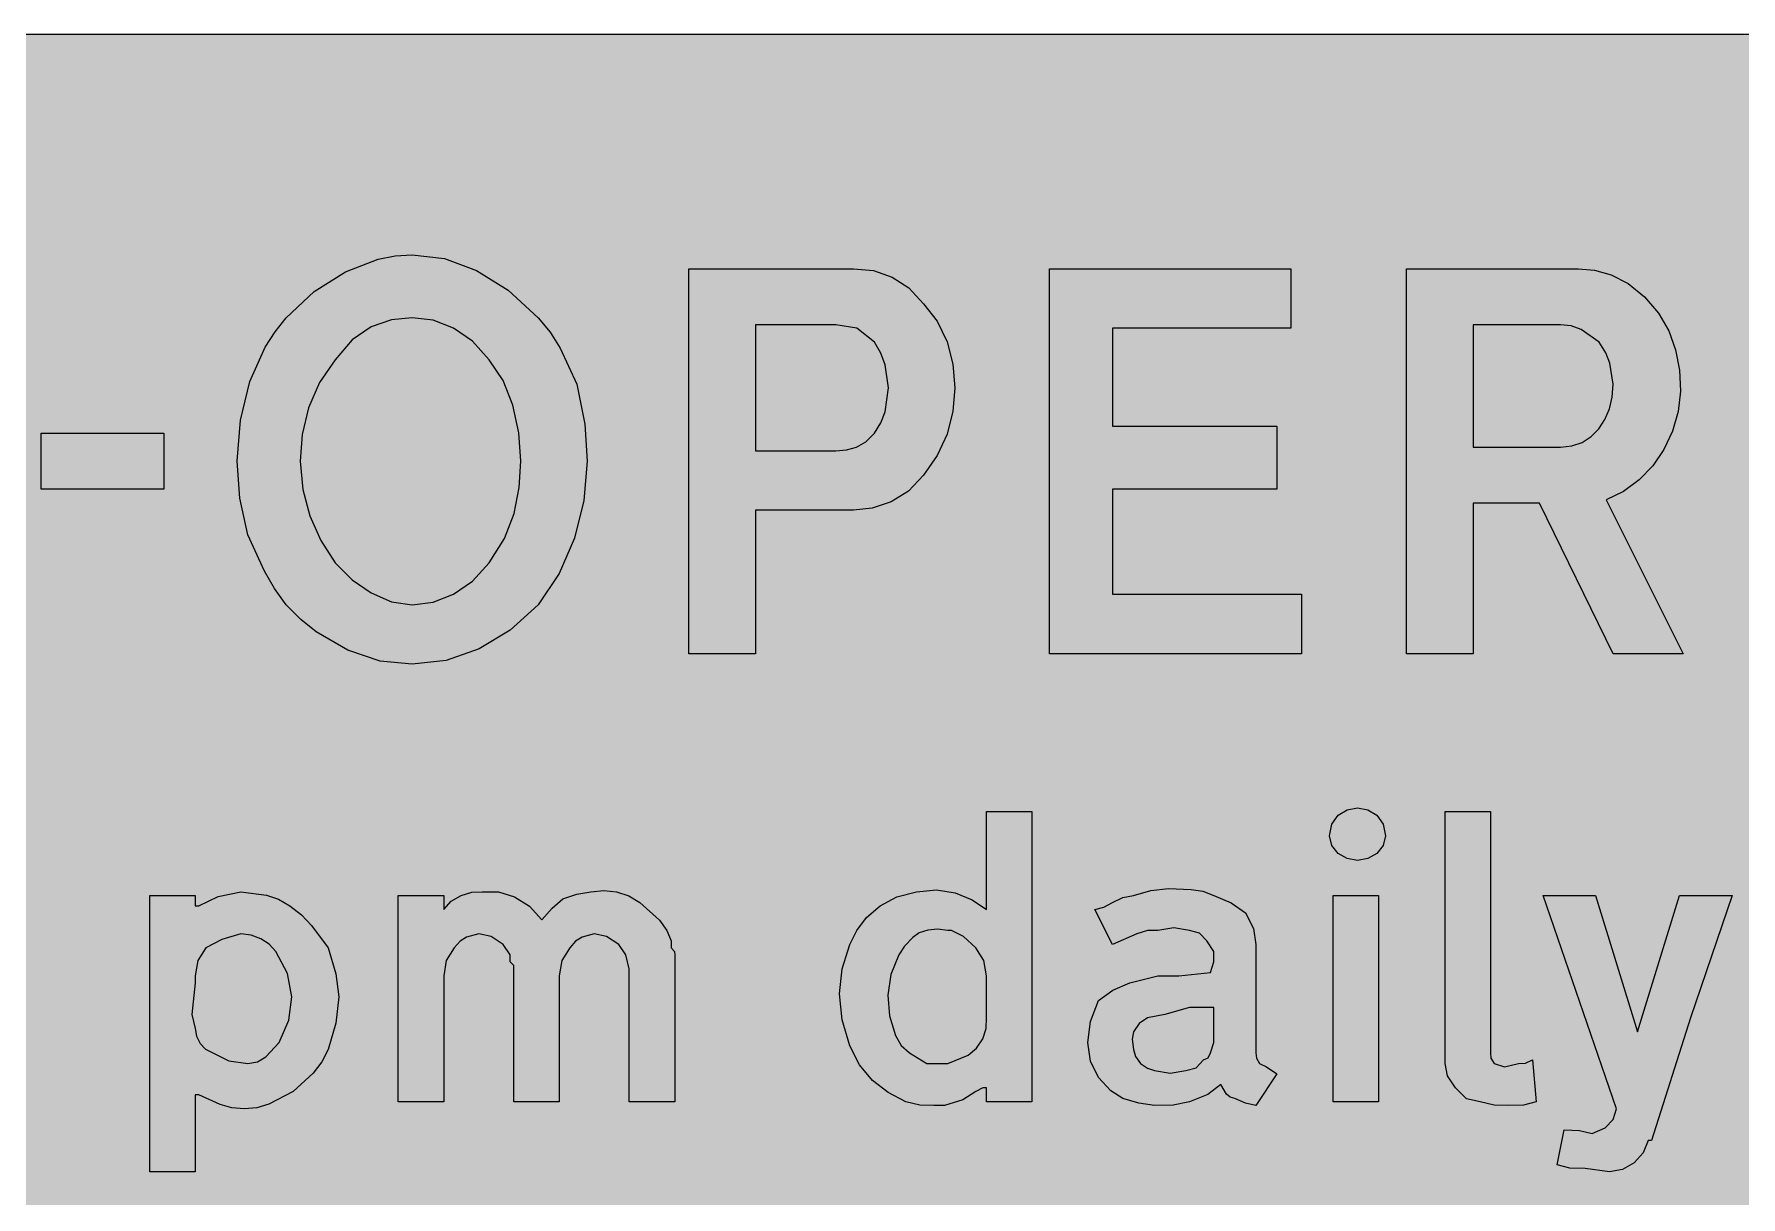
# Model space of a CAD drawing. Header units: metres. Extents: x 10 to 559, y 12 to 260.
# Drawn here: x 367.6 to 455.3, y 200.3 to 260.1 of the extents above; entities that cross this region are included whole.
import ezdxf

# ---------------------------------------------------------------- set-up
doc = ezdxf.new("R2010")
doc.units = ezdxf.units.M
for name, color, linetype, true_color in [('FILL_BLUE_0000FF', 7, 'Continuous', 0x0000ff), ('FILL_WHITE_FFFFFF', 7, 'Continuous', 0xffffff), ('STROKE_WHITE_FFFFFF', 7, 'Continuous', 0xffffff)]:
    doc.layers.add(name, color=color, linetype=linetype, true_color=true_color)

msp = doc.modelspace()

# ---------------------------------------------------------------- hatches: boundary and pattern name
at = {"layer": 'FILL_BLUE_0000FF', "true_color": 0x0000ff}
h = msp.add_hatch(color=7, dxfattribs=at)
h.dxf.hatch_style = 1
h.paths.add_polyline_path([(553.76, 259.97), (555.08, 259.58), (556.32, 258.96), (557.46, 258.12), (558.3, 256.98), (558.92, 255.74), (559.31, 254.42), (559.44, 253.08), (559.44, 19.26), (559.31, 17.91), (558.9, 16.56), (558.25, 15.32), (557.46, 14.22), (556.29, 13.28), (555.01, 12.6), (553.69, 12.2), (552.42, 12.06), (17.28, 12.06), (16.04, 12.2), (14.78, 12.6), (13.56, 13.28), (12.42, 14.22), (11.48, 15.36), (10.8, 16.61), (10.4, 17.92), (10.26, 19.26), (10.26, 253.08), (10.4, 254.41), (10.8, 255.6), (11.48, 256.93), (12.42, 258.12), (13.52, 259.07), (14.76, 259.74), (16.09, 259.99), (17.28, 260.1), (552.42, 260.1), (553.76, 259.97)])
at = {"layer": 'FILL_WHITE_FFFFFF', "true_color": 0xffffff}
h = msp.add_hatch(color=7, dxfattribs=at)
h.dxf.hatch_style = 1
h.paths.add_polyline_path([(390.31, 247.95), (391.94, 246.94), (393.48, 245.52), (394.09, 244.78), (394.6, 243.95), (395.46, 242.1), (395.87, 240.05), (396, 238.14), (395.83, 236.13), (395.35, 234.18), (394.56, 232.37), (393.48, 230.76), (392.04, 229.45), (390.44, 228.49), (388.75, 227.9), (387, 227.7), (385.35, 227.87), (383.69, 228.42), (382.06, 229.37), (381.28, 230.01), (380.52, 230.76), (379.91, 231.6), (379.4, 232.49), (378.54, 234.36), (378.14, 236.25), (378, 238.14), (378.17, 240.26), (378.65, 242.24), (379.44, 244.01), (379.95, 244.8), (380.52, 245.52), (381.96, 246.86), (383.56, 247.88), (385.25, 248.53), (386.12, 248.7), (387, 248.76), (388.65, 248.56), (390.31, 247.95)])
h.paths.add_polyline_path([(384.89, 245.05), (383.91, 244.38), (383.04, 243.36), (382.23, 242.19), (381.67, 240.89), (381.34, 239.51), (381.24, 238.14), (381.37, 236.69), (381.74, 235.33), (382.3, 234.06), (383.04, 232.92), (383.91, 232.05), (384.89, 231.37), (385.93, 230.92), (387, 230.76), (388.07, 230.9), (389.12, 231.3), (390.09, 231.98), (390.96, 232.92), (391.74, 234.17), (392.24, 235.46), (392.5, 236.79), (392.58, 238.14), (392.48, 239.61), (392.18, 241.02), (391.67, 242.29), (390.96, 243.36), (390.09, 244.31), (389.12, 244.98), (388.07, 245.39), (387, 245.52), (385.93, 245.41), (384.89, 245.05)], flags=16)
h = msp.add_hatch(color=7, dxfattribs=at)
h.dxf.hatch_style = 1
h.paths.add_polyline_path([(411.68, 247.61), (412.54, 247.05), (413.28, 246.24), (413.99, 245.34), (414.5, 244.28), (414.8, 243.13), (414.9, 241.92), (414.8, 240.71), (414.5, 239.53), (413.99, 238.43), (413.28, 237.42), (412.52, 236.61), (411.62, 236.05), (410.65, 235.72), (409.68, 235.62), (404.64, 235.62), (404.64, 228.24), (401.22, 228.24), (401.22, 248.04), (409.68, 248.04), (410.72, 247.94), (411.68, 247.61)])
h.paths.add_polyline_path([(408.78, 238.68), (409.32, 238.72), (409.84, 238.86), (410.32, 239.14), (410.76, 239.58), (411.1, 240.12), (411.32, 240.68), (411.48, 241.92), (411.32, 243.09), (411.1, 243.69), (410.76, 244.26), (409.86, 244.98), (408.78, 245.16), (404.64, 245.16), (404.64, 238.68), (408.78, 238.68)], flags=16)
h = msp.add_hatch(color=7, dxfattribs=at)
h.dxf.hatch_style = 1
h.paths.add_polyline_path([(419.76, 248.04), (432.18, 248.04), (432.18, 244.98), (423, 244.98), (423, 239.94), (431.46, 239.94), (431.46, 236.7), (423, 236.7), (423, 231.3), (432.72, 231.3), (432.72, 228.24), (419.76, 228.24), (419.76, 248.04)])
h = msp.add_hatch(color=7, dxfattribs=at)
h.dxf.hatch_style = 1
h.paths.add_polyline_path([(446.94, 248.04), (447.78, 247.97), (448.65, 247.73), (449.52, 247.28), (450.36, 246.6), (451.07, 245.76), (451.6, 244.85), (451.95, 243.87), (452.16, 242.82), (452.2, 241.74), (452.08, 240.69), (451.79, 239.68), (451.35, 238.75), (450.78, 237.9), (450.08, 237.18), (449.28, 236.59), (448.38, 236.16), (452.34, 228.24), (448.74, 228.24), (444.96, 235.98), (441.54, 235.98), (441.54, 228.24), (438.12, 228.24), (438.12, 248.04), (446.94, 248.04)])
h.paths.add_polyline_path([(446.62, 238.93), (447.15, 239.11), (447.61, 239.41), (448, 239.81), (448.31, 240.28), (448.55, 240.83), (448.69, 241.44), (448.74, 242.1), (448.58, 243.18), (448.36, 243.72), (448.02, 244.26), (447.1, 244.91), (446.58, 245.1), (446.04, 245.16), (441.54, 245.16), (441.54, 238.86), (446.04, 238.86), (446.62, 238.93)], flags=16)
h = msp.add_hatch(color=7, dxfattribs=at)
h.dxf.hatch_style = 1
h.paths.add_polyline_path([(374.22, 239.58), (374.22, 236.7), (367.92, 236.7), (367.92, 239.58), (374.22, 239.58)])
h = msp.add_hatch(color=7, dxfattribs=at)
h.dxf.hatch_style = 1
h.paths.add_polyline_path([(436.92, 218.38), (436.59, 217.98), (436.13, 217.72), (435.6, 217.62), (435.07, 217.72), (434.61, 217.98), (434.28, 218.38), (434.16, 218.88), (434.28, 219.48), (434.61, 219.94), (435.07, 220.22), (435.6, 220.32), (436.13, 220.22), (436.59, 219.94), (436.92, 219.48), (437.04, 218.88), (436.92, 218.38)])
h = msp.add_hatch(color=7, dxfattribs=at)
h.dxf.hatch_style = 1
h.paths.add_polyline_path([(413.82, 205.02), (413.1, 205.04), (412.38, 205.2), (411.47, 205.68), (410.67, 206.3), (410, 207.1), (409.5, 208.08), (409.1, 209.43), (408.96, 210.76), (409.1, 212.05), (409.5, 213.3), (409.86, 214.02), (410.36, 214.68), (411.05, 215.28), (411.91, 215.74), (412.92, 216), (413.96, 216.11), (414.92, 215.96), (415.78, 215.6), (416.52, 215.1), (416.52, 220.14), (418.86, 220.14), (418.86, 205.2), (416.52, 205.2), (416.52, 205.74), (416.52, 205.85), (416.52, 205.92), (416.34, 205.92), (415.98, 205.74), (415.31, 205.31), (414.36, 205.02), (413.82, 205.02)])
h.paths.add_polyline_path([(416.01, 207.96), (416.34, 208.44), (416.5, 208.98), (416.52, 209.52), (416.52, 211.68), (416.39, 212.47), (415.98, 213.12), (415.35, 213.71), (414.72, 214.02), (414.54, 214.02), (414.01, 214.09), (413.51, 214.04), (413.07, 213.89), (412.74, 213.66), (412.31, 213.21), (412.02, 212.76), (411.61, 211.76), (411.46, 210.69), (411.54, 209.62), (411.84, 208.62), (412.13, 208.1), (412.56, 207.72), (413.46, 207.18), (414.54, 207.18), (415.58, 207.61), (416.01, 207.96)], flags=16)
h = msp.add_hatch(color=7, dxfattribs=at)
h.dxf.hatch_style = 1
h.paths.add_polyline_path([(440.1, 220.14), (442.44, 220.14), (442.44, 207.72), (442.46, 207.45), (442.62, 207.18), (443.16, 207), (443.88, 207.18), (444.24, 207.2), (444.6, 207.36), (444.78, 205.2), (444.13, 205.04), (443.34, 205.02), (442.62, 205.04), (441.9, 205.2), (441.2, 205.36), (440.64, 205.92), (440.23, 206.55), (440.1, 207.18), (440.1, 220.14)])
h = msp.add_hatch(color=7, dxfattribs=at)
h.dxf.hatch_style = 1
h.paths.add_polyline_path([(379.51, 215.84), (380.13, 215.62), (380.7, 215.28), (381.31, 214.82), (381.82, 214.27), (382.68, 213.12), (383.08, 211.79), (383.22, 210.6), (383.08, 209.25), (382.68, 207.9), (382.35, 207.26), (381.91, 206.68), (380.88, 205.74), (379.62, 205.09), (379.01, 204.9), (378.36, 204.84), (377.72, 204.9), (377.12, 205.07), (376.02, 205.56), (375.91, 205.56), (375.84, 205.56), (375.84, 205.38), (375.84, 201.6), (373.5, 201.6), (373.5, 215.82), (375.84, 215.82), (375.84, 215.28), (376.02, 215.28), (377.03, 215.77), (378.18, 216), (379.51, 215.84)])
h.paths.add_polyline_path([(375.84, 211.68), (375.84, 211.32), (375.66, 209.7), (375.84, 208.98), (375.9, 208.58), (376.09, 208.21), (376.37, 207.92), (376.74, 207.72), (377.57, 207.32), (378.54, 207.18), (379.05, 207.27), (379.48, 207.52), (380.16, 208.26), (380.66, 209.4), (380.81, 210.6), (380.59, 211.8), (379.98, 212.94), (379.65, 213.31), (379.21, 213.59), (378.71, 213.78), (378.18, 213.84), (377.21, 213.55), (376.38, 213.12), (375.97, 212.47), (375.84, 211.68)], flags=16)
h = msp.add_hatch(color=7, dxfattribs=at)
h.dxf.hatch_style = 1
h.paths.add_polyline_path([(392.04, 212.76), (391.68, 213.3), (391.05, 213.7), (390.42, 213.84), (389.79, 213.68), (389.46, 213.46), (389.16, 213.12), (388.75, 212.47), (388.62, 211.68), (388.62, 205.2), (386.28, 205.2), (386.28, 215.82), (388.62, 215.82), (388.62, 215.1), (389, 215.53), (389.52, 215.82), (390.06, 215.98), (390.6, 216), (391.43, 216), (392.26, 215.75), (393.03, 215.27), (393.66, 214.56), (394.2, 215.17), (394.74, 215.64), (395.46, 215.89), (396.18, 216), (396.85, 216.07), (397.51, 216), (398.13, 215.8), (398.7, 215.46), (399.71, 214.54), (400.09, 214.02), (400.32, 213.48), (400.32, 213.12), (400.48, 212.94), (400.5, 212.76), (400.5, 205.2), (398.16, 205.2), (398.16, 212.04), (397.98, 212.76), (397.62, 213.3), (396.99, 213.7), (396.36, 213.84), (395.73, 213.68), (395.4, 213.46), (395.1, 213.12), (394.69, 212.47), (394.56, 211.68), (394.56, 205.2), (392.22, 205.2), (392.22, 212.22), (392.04, 212.4), (392.04, 212.76)])
h = msp.add_hatch(color=7, dxfattribs=at)
h.dxf.hatch_style = 1
h.paths.add_polyline_path([(422.55, 215.21), (423, 215.46), (423.54, 215.71), (424.08, 215.82), (424.98, 216.07), (425.88, 216.18), (427.05, 216.13), (427.65, 216.03), (428.22, 215.82), (429.1, 215.44), (429.84, 214.92), (430.25, 214.11), (430.38, 213.3), (430.38, 211.14), (430.38, 207.72), (430.4, 207.45), (430.56, 207.18), (430.92, 207), (431.46, 206.64), (430.38, 205.02), (429.84, 205.13), (429.3, 205.38), (429.06, 205.44), (428.87, 205.6), (428.58, 206.1), (427.91, 205.58), (426.96, 205.2), (426.13, 205.04), (425.16, 205.02), (424.35, 205.13), (423.54, 205.38), (422.91, 205.78), (422.28, 206.46), (421.88, 207.29), (421.74, 208.26), (421.88, 209.34), (422.28, 210.42), (423.02, 210.94), (423.9, 211.32), (425.34, 211.68), (426.42, 211.68), (428.04, 211.86), (428.22, 212.4), (428.22, 212.94), (427.86, 213.48), (427.48, 213.88), (426.96, 214.02), (426.15, 214.15), (425.34, 214.02), (424.8, 214.02), (424.26, 213.84), (423, 213.3), (422.1, 215.1), (422.55, 215.21)])
h.paths.add_polyline_path([(426.78, 206.82), (427.3, 206.95), (427.68, 207.36), (427.93, 207.47), (428.04, 207.72), (428.22, 208.26), (428.22, 210.06), (426.96, 210.06), (425.7, 209.7), (424.8, 209.52), (424.37, 209.23), (424.08, 208.8), (424.01, 208.42), (424.08, 207.9), (424.19, 207.54), (424.44, 207.18), (424.8, 206.93), (425.16, 206.82), (425.97, 206.68), (426.78, 206.82)], flags=16)
h = msp.add_hatch(color=7, dxfattribs=at)
h.dxf.hatch_style = 1
h.paths.add_polyline_path([(436.68, 215.82), (436.68, 205.2), (434.34, 205.2), (434.34, 215.82), (436.68, 215.82)])
h = msp.add_hatch(color=7, dxfattribs=at)
h.dxf.hatch_style = 1
h.paths.add_polyline_path([(448.92, 204.84), (445.14, 215.82), (447.84, 215.82), (450, 208.8), (452.16, 215.82), (454.86, 215.82), (452.72, 209.52), (450.72, 203.22), (450.54, 203.22), (450.28, 202.59), (449.82, 202.07), (449.22, 201.73), (448.56, 201.6), (447.3, 201.78), (446.51, 201.8), (445.86, 201.96), (446.22, 203.76), (447.01, 203.74), (447.66, 203.58), (448.33, 203.87), (448.74, 204.3), (448.92, 204.84)])

# ---------------------------------------------------------------- linework, layer by layer
at = {"layer": 'FILL_BLUE_0000FF', "lineweight": 0, "true_color": 0x0000ff}
msp.add_lwpolyline([(17.28, 260.1), (552.42, 260.1), (553.76, 259.97), (555.08, 259.58), (556.32, 258.96), (557.46, 258.12), (558.3, 256.98), (558.92, 255.74), (559.31, 254.42), (559.44, 253.08), (559.44, 19.26), (559.31, 17.91), (558.9, 16.56), (558.25, 15.32), (557.46, 14.22), (556.29, 13.28), (555.01, 12.6), (553.69, 12.2), (552.42, 12.06), (17.28, 12.06)], dxfattribs=at)
at = {"layer": 'FILL_WHITE_FFFFFF', "lineweight": 0, "true_color": 0xffffff}
for points in [[(390.31, 247.95), (391.94, 246.94), (393.48, 245.52), (394.09, 244.78), (394.6, 243.95), (395.46, 242.1), (395.87, 240.05), (396, 238.14), (395.83, 236.13), (395.35, 234.18), (394.56, 232.37), (393.48, 230.76), (392.04, 229.45), (390.44, 228.49), (388.75, 227.9), (387, 227.7), (385.35, 227.87), (383.69, 228.42), (382.06, 229.37), (381.28, 230.01), (380.52, 230.76), (379.91, 231.6), (379.4, 232.49), (378.54, 234.36), (378.14, 236.25), (378, 238.14), (378.17, 240.26), (378.65, 242.24), (379.44, 244.01), (379.95, 244.8), (380.52, 245.52), (381.96, 246.86), (383.56, 247.88), (385.25, 248.53), (386.12, 248.7), (387, 248.76), (388.65, 248.56)], [(411.68, 247.61), (412.54, 247.05), (413.28, 246.24), (413.99, 245.34), (414.5, 244.28), (414.8, 243.13), (414.9, 241.92), (414.8, 240.71), (414.5, 239.53), (413.99, 238.43), (413.28, 237.42), (412.52, 236.61), (411.62, 236.05), (410.65, 235.72), (409.68, 235.62), (404.64, 235.62), (404.64, 228.24), (401.22, 228.24), (401.22, 248.04), (409.68, 248.04), (410.72, 247.94)], [(419.76, 248.04), (432.18, 248.04), (432.18, 244.98), (423, 244.98), (423, 239.94), (431.46, 239.94), (431.46, 236.7), (423, 236.7), (423, 231.3), (432.72, 231.3), (432.72, 228.24), (419.76, 228.24)], [(446.94, 248.04), (447.78, 247.97), (448.65, 247.73), (449.52, 247.28), (450.36, 246.6), (451.07, 245.76), (451.6, 244.85), (451.95, 243.87), (452.16, 242.82), (452.2, 241.74), (452.08, 240.69), (451.79, 239.68), (451.35, 238.75), (450.78, 237.9), (450.08, 237.18), (449.28, 236.59), (448.38, 236.16), (452.34, 228.24), (448.74, 228.24), (444.96, 235.98), (441.54, 235.98), (441.54, 228.24), (438.12, 228.24), (438.12, 248.04)], [(384.89, 245.05), (383.91, 244.38), (383.04, 243.36), (382.23, 242.19), (381.67, 240.89), (381.34, 239.51), (381.24, 238.14), (381.37, 236.69), (381.74, 235.33), (382.3, 234.06), (383.04, 232.92), (383.91, 232.05), (384.89, 231.37), (385.93, 230.92), (387, 230.76), (388.07, 230.9), (389.12, 231.3), (390.09, 231.98), (390.96, 232.92), (391.74, 234.17), (392.24, 235.46), (392.5, 236.79), (392.58, 238.14), (392.48, 239.61), (392.18, 241.02), (391.67, 242.29), (390.96, 243.36), (390.09, 244.31), (389.12, 244.98), (388.07, 245.39), (387, 245.52), (385.93, 245.41)], [(408.78, 238.68), (409.32, 238.72), (409.84, 238.86), (410.32, 239.14), (410.76, 239.58), (411.1, 240.12), (411.32, 240.68), (411.48, 241.92), (411.32, 243.09), (411.1, 243.69), (410.76, 244.26), (409.86, 244.98), (408.78, 245.16), (404.64, 245.16), (404.64, 238.68)], [(446.62, 238.93), (447.15, 239.11), (447.61, 239.41), (448, 239.81), (448.31, 240.28), (448.55, 240.83), (448.69, 241.44), (448.74, 242.1), (448.58, 243.18), (448.36, 243.72), (448.02, 244.26), (447.1, 244.91), (446.58, 245.1), (446.04, 245.16), (441.54, 245.16), (441.54, 238.86), (446.04, 238.86)], [(374.22, 239.58), (374.22, 236.7), (367.92, 236.7), (367.92, 239.58)], [(436.92, 218.38), (436.59, 217.98), (436.13, 217.72), (435.6, 217.62), (435.07, 217.72), (434.61, 217.98), (434.28, 218.38), (434.16, 218.88), (434.28, 219.48), (434.61, 219.94), (435.07, 220.22), (435.6, 220.32), (436.13, 220.22), (436.59, 219.94), (436.92, 219.48), (437.04, 218.88)], [(413.82, 205.02), (413.1, 205.04), (412.38, 205.2), (411.47, 205.68), (410.67, 206.3), (410, 207.1), (409.5, 208.08), (409.1, 209.43), (408.96, 210.76), (409.1, 212.05), (409.5, 213.3), (409.86, 214.02), (410.36, 214.68), (411.05, 215.28), (411.91, 215.74), (412.92, 216), (413.96, 216.11), (414.92, 215.96), (415.78, 215.6), (416.52, 215.1), (416.52, 220.14), (418.86, 220.14), (418.86, 205.2), (416.52, 205.2), (416.52, 205.74), (416.52, 205.85), (416.52, 205.92), (416.34, 205.92), (415.98, 205.74), (415.31, 205.31), (414.36, 205.02)], [(440.1, 220.14), (442.44, 220.14), (442.44, 207.72), (442.46, 207.45), (442.62, 207.18), (443.16, 207), (443.88, 207.18), (444.24, 207.2), (444.6, 207.36), (444.78, 205.2), (444.13, 205.04), (443.34, 205.02), (442.62, 205.04), (441.9, 205.2), (441.2, 205.36), (440.64, 205.92), (440.23, 206.55), (440.1, 207.18)], [(379.51, 215.84), (380.13, 215.62), (380.7, 215.28), (381.31, 214.82), (381.82, 214.27), (382.68, 213.12), (383.08, 211.79), (383.22, 210.6), (383.08, 209.25), (382.68, 207.9), (382.35, 207.26), (381.91, 206.68), (380.88, 205.74), (379.62, 205.09), (379.01, 204.9), (378.36, 204.84), (377.72, 204.9), (377.12, 205.07), (376.02, 205.56), (375.91, 205.56), (375.84, 205.56), (375.84, 205.38), (375.84, 201.6), (373.5, 201.6), (373.5, 215.82), (375.84, 215.82), (375.84, 215.28), (376.02, 215.28), (377.03, 215.77), (378.18, 216)], [(392.04, 212.76), (391.68, 213.3), (391.05, 213.7), (390.42, 213.84), (389.79, 213.68), (389.46, 213.46), (389.16, 213.12), (388.75, 212.47), (388.62, 211.68), (388.62, 205.2), (386.28, 205.2), (386.28, 215.82), (388.62, 215.82), (388.62, 215.1), (389, 215.53), (389.52, 215.82), (390.06, 215.98), (390.6, 216), (391.43, 216), (392.26, 215.75), (393.03, 215.27), (393.66, 214.56), (394.2, 215.17), (394.74, 215.64), (395.46, 215.89), (396.18, 216), (396.85, 216.07), (397.51, 216), (398.13, 215.8), (398.7, 215.46), (399.71, 214.54), (400.09, 214.02), (400.32, 213.48), (400.32, 213.12), (400.48, 212.94), (400.5, 212.76), (400.5, 205.2), (398.16, 205.2), (398.16, 212.04), (397.98, 212.76), (397.62, 213.3), (396.99, 213.7), (396.36, 213.84), (395.73, 213.68), (395.4, 213.46), (395.1, 213.12), (394.69, 212.47), (394.56, 211.68), (394.56, 205.2), (392.22, 205.2), (392.22, 212.22), (392.04, 212.4)], [(422.55, 215.21), (423, 215.46), (423.54, 215.71), (424.08, 215.82), (424.98, 216.07), (425.88, 216.18), (427.05, 216.13), (427.65, 216.03), (428.22, 215.82), (429.1, 215.44), (429.84, 214.92), (430.25, 214.11), (430.38, 213.3), (430.38, 211.14), (430.38, 207.72), (430.4, 207.45), (430.56, 207.18), (430.92, 207), (431.46, 206.64), (430.38, 205.02), (429.84, 205.13), (429.3, 205.38), (429.06, 205.44), (428.87, 205.6), (428.58, 206.1), (427.91, 205.58), (426.96, 205.2), (426.13, 205.04), (425.16, 205.02), (424.35, 205.13), (423.54, 205.38), (422.91, 205.78), (422.28, 206.46), (421.88, 207.29), (421.74, 208.26), (421.88, 209.34), (422.28, 210.42), (423.02, 210.94), (423.9, 211.32), (425.34, 211.68), (426.42, 211.68), (428.04, 211.86), (428.22, 212.4), (428.22, 212.94), (427.86, 213.48), (427.48, 213.88), (426.96, 214.02), (426.15, 214.15), (425.34, 214.02), (424.8, 214.02), (424.26, 213.84), (423, 213.3), (422.1, 215.1)], [(436.68, 215.82), (436.68, 205.2), (434.34, 205.2), (434.34, 215.82)], [(448.92, 204.84), (445.14, 215.82), (447.84, 215.82), (450, 208.8), (452.16, 215.82), (454.86, 215.82), (452.72, 209.52), (450.72, 203.22), (450.54, 203.22), (450.28, 202.59), (449.82, 202.07), (449.22, 201.73), (448.56, 201.6), (447.3, 201.78), (446.51, 201.8), (445.86, 201.96), (446.22, 203.76), (447.01, 203.74), (447.66, 203.58), (448.33, 203.87), (448.74, 204.3)], [(375.84, 211.68), (375.84, 211.32), (375.66, 209.7), (375.84, 208.98), (375.9, 208.58), (376.09, 208.21), (376.37, 207.92), (376.74, 207.72), (377.57, 207.32), (378.54, 207.18), (379.05, 207.27), (379.48, 207.52), (380.16, 208.26), (380.66, 209.4), (380.81, 210.6), (380.59, 211.8), (379.98, 212.94), (379.65, 213.31), (379.21, 213.59), (378.71, 213.78), (378.18, 213.84), (377.21, 213.55), (376.38, 213.12), (375.97, 212.47)], [(416.01, 207.96), (416.34, 208.44), (416.5, 208.98), (416.52, 209.52), (416.52, 211.68), (416.39, 212.47), (415.98, 213.12), (415.35, 213.71), (414.72, 214.02), (414.54, 214.02), (414.01, 214.09), (413.51, 214.04), (413.07, 213.89), (412.74, 213.66), (412.31, 213.21), (412.02, 212.76), (411.61, 211.76), (411.46, 210.69), (411.54, 209.62), (411.84, 208.62), (412.13, 208.1), (412.56, 207.72), (413.46, 207.18), (414.54, 207.18), (415.58, 207.61)], [(426.78, 206.82), (427.3, 206.95), (427.68, 207.36), (427.93, 207.47), (428.04, 207.72), (428.22, 208.26), (428.22, 210.06), (426.96, 210.06), (425.7, 209.7), (424.8, 209.52), (424.37, 209.23), (424.08, 208.8), (424.01, 208.42), (424.08, 207.9), (424.19, 207.54), (424.44, 207.18), (424.8, 206.93), (425.16, 206.82), (425.97, 206.68)]]:
    msp.add_lwpolyline(points, close=True, dxfattribs=at)
at = {"layer": 'STROKE_WHITE_FFFFFF', "lineweight": 0, "true_color": 0xffffff}
for points in [[(438.12, 228.24), (438.12, 248.04)], [(375.84, 215.82), (375.84, 215.46)]]:
    msp.add_lwpolyline(points, dxfattribs=at)

doc.saveas('drawing.dxf')
